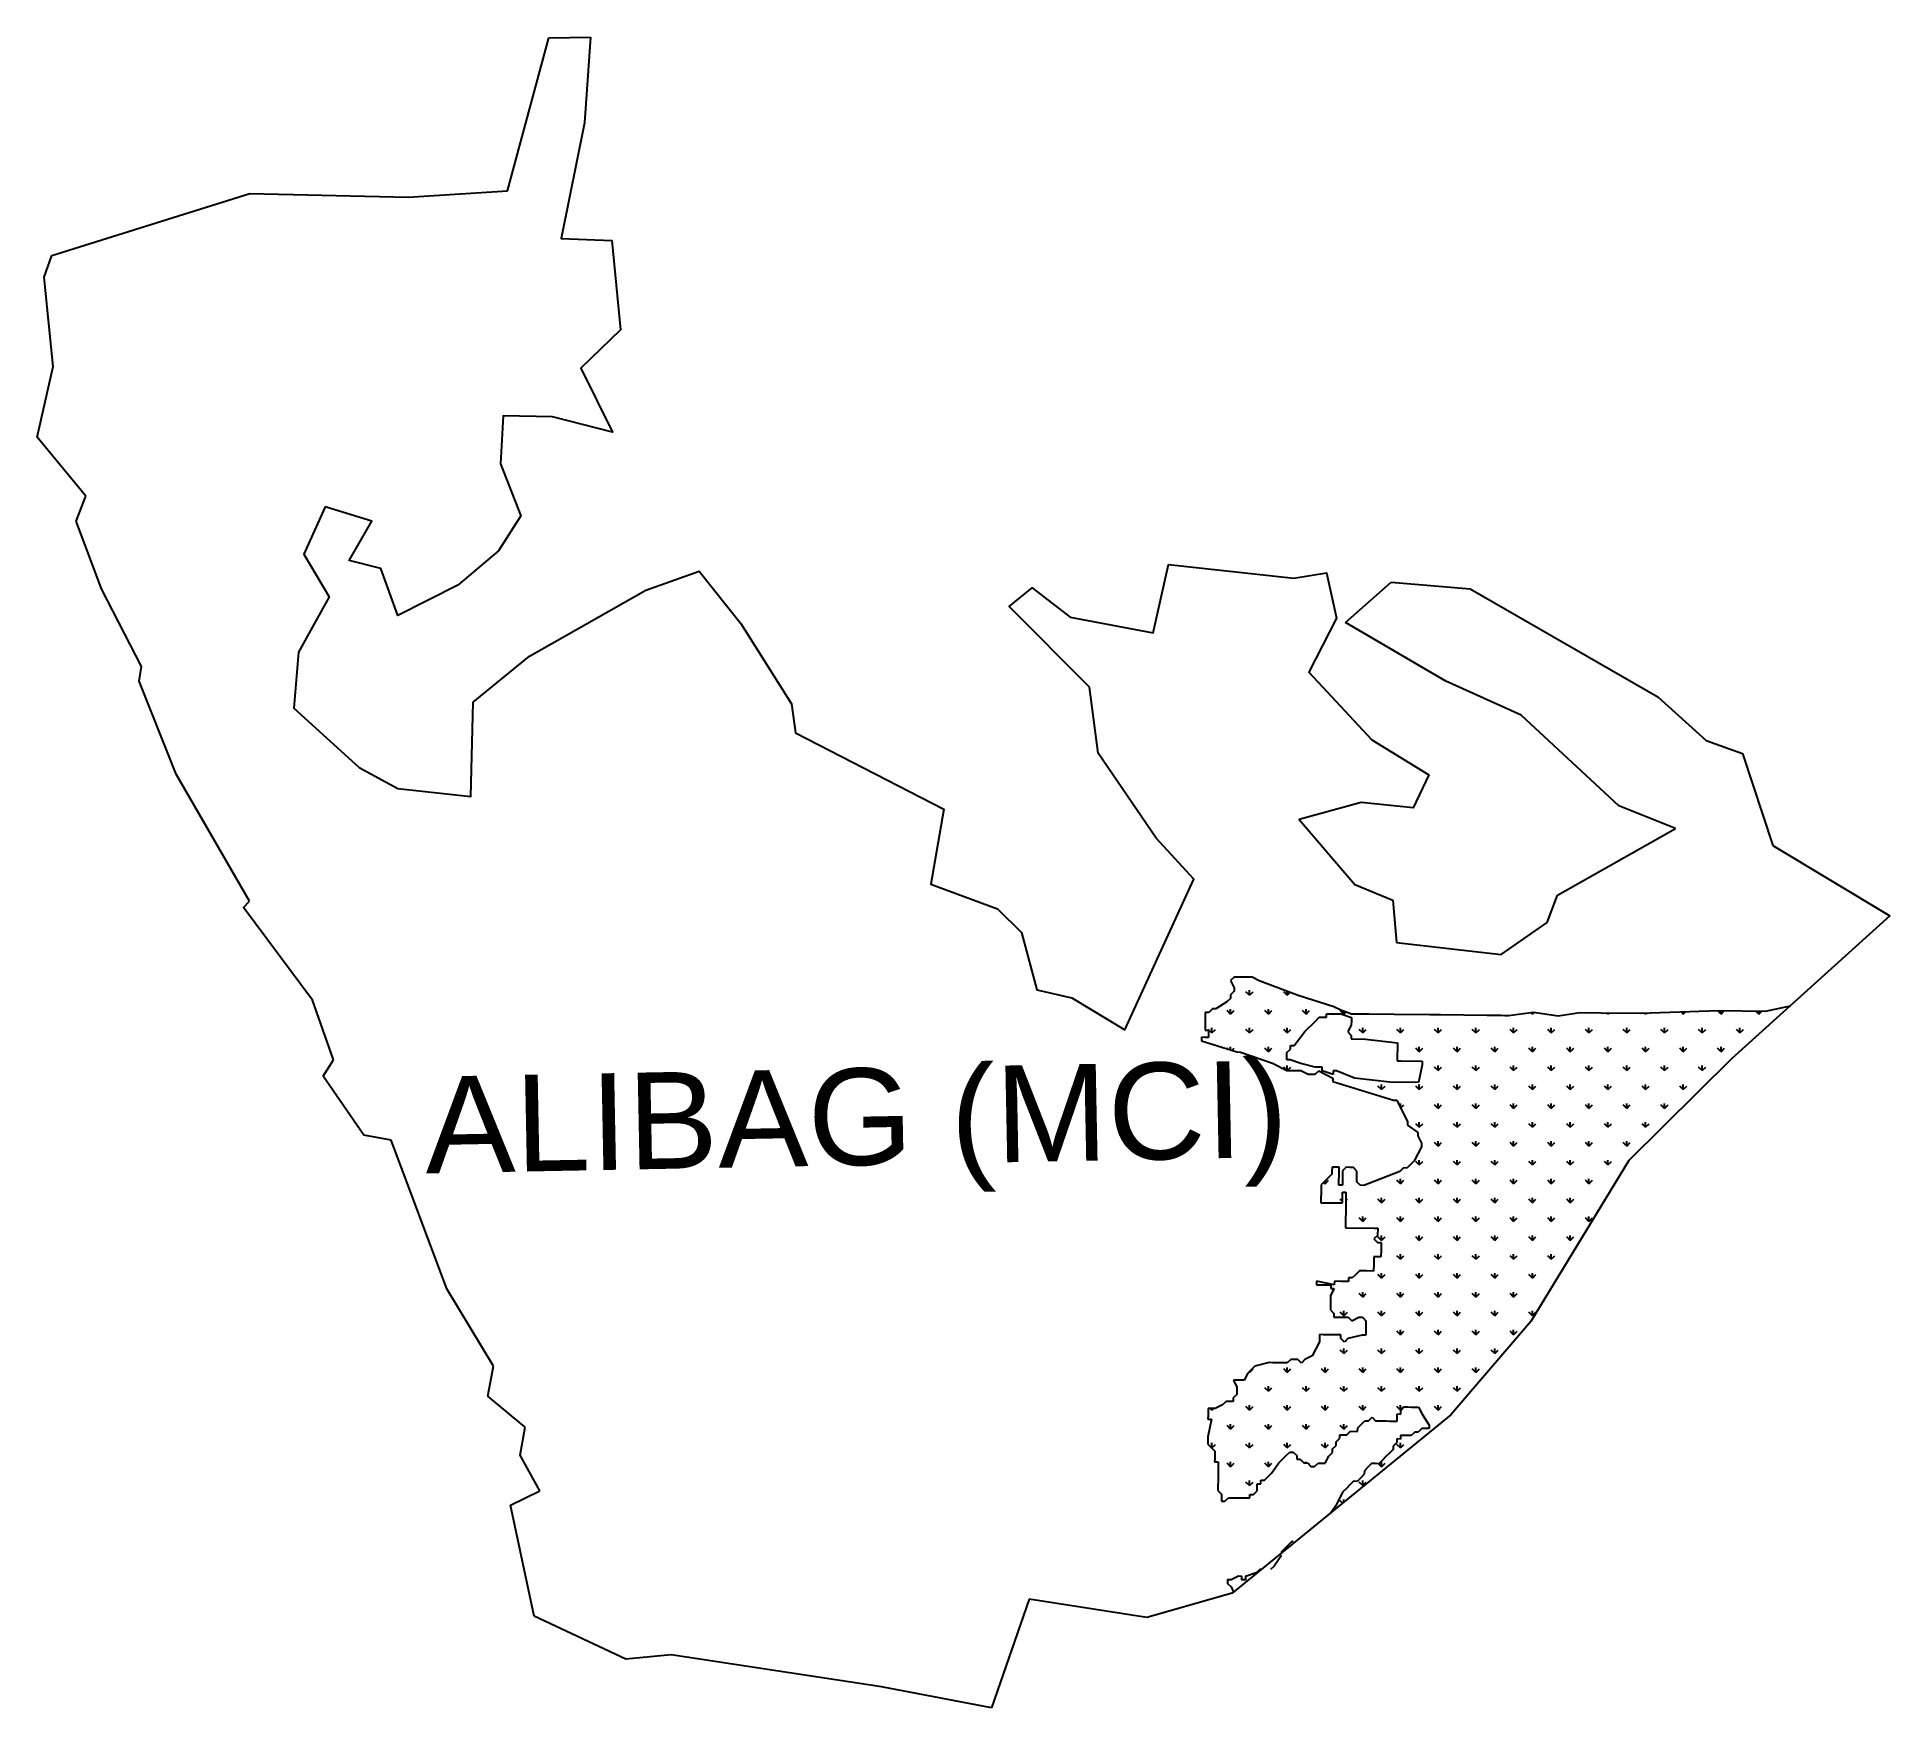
# Model space of a CAD drawing. Header units: metres. Extents: x 274832 to 276916, y 2062182 to 2064062.
import ezdxf

# ---------------------------------------------------------------- set-up
doc = ezdxf.new("R2010")
doc.units = ezdxf.units.M
doc.header["$MEASUREMENT"] = 0
for name, color, linetype in [('MANGROOVES', 112, 'Continuous'), ('village', 3, 'Continuous'), ('VILLAGE NAME', 250, 'Continuous')]:
    doc.layers.add(name, color=color, linetype=linetype)
doc.styles.get("Standard").update_dxf_attribs({"font": 'simplex.shx'})

msp = doc.modelspace()

# ---------------------------------------------------------------- linework, layer by layer
at = {"color": 3, "flags": 128}
msp.add_lwpolyline([(275407.7, 2064060.9), (275454.9, 2064061.6)], dxfattribs=at)
at = {"layer": 'MANGROOVES'}
for p, q in [((276178.7, 2063004.5), (276174.6, 2063000.5)), ((276174.6, 2063000.5), (276178.5, 2062992.4)), ((276182.7, 2063004.4), (276178.7, 2063004.5)), ((276186.7, 2063004.4), (276182.7, 2063004.4)), ((276190.7, 2063004.3), (276186.7, 2063004.4)), ((276194.7, 2063004.3), (276190.7, 2063004.3)), ((276198.7, 2063004.2), (276194.7, 2063004.3)), ((276206.7, 2063000.1), (276198.7, 2063004.2)), ((276250.6, 2062983.6), (276206.7, 2063000.1)), ((276170.3, 2062976.5), (276158.2, 2062968.6)), ((276174.4, 2062980.4), (276170.3, 2062976.5)), ((276178.5, 2062988.4), (276174.4, 2062984.4)), ((276174.4, 2062984.4), (276174.4, 2062980.4)), ((276178.5, 2062992.4), (276178.5, 2062988.4)), ((276290.6, 2062971.1), (276250.6, 2062983.6)), ((276146, 2062952.7), (276145.9, 2062944.6)), ((276146.1, 2062956.7), (276146, 2062952.7)), ((276146.2, 2062964.7), (276146.1, 2062960.7)), ((276146.1, 2062960.7), (276146.1, 2062956.7)), ((276150.2, 2062964.6), (276146.2, 2062964.7)), ((276154.2, 2062968.6), (276150.2, 2062964.6)), ((276158.2, 2062968.6), (276154.2, 2062968.6)), ((276258.2, 2062943.4), (276270.4, 2062955.3)), ((276270.4, 2062955.3), (276274.4, 2062959.3)), ((276274.4, 2062959.3), (276282.5, 2062959.2)), ((276282.5, 2062959.2), (276282.5, 2062963.2)), ((276282.5, 2062963.2), (276290.5, 2062963.1)), ((276290.5, 2062963.1), (276294.5, 2062963.1)), ((276298.6, 2062967.1), (276290.6, 2062971.1)), ((276294.5, 2062963.1), (276298.5, 2062963)), ((276298.5, 2062963), (276310.5, 2062958.9)), ((276310.6, 2062962.9), (276298.6, 2062967.1)), ((276310.5, 2062954.9), (276310.4, 2062950.9)), ((276310.5, 2062958.9), (276310.5, 2062954.9)), ((276330.6, 2062962.7), (276310.6, 2062962.9)), ((276358.7, 2062962.4), (276330.6, 2062962.7)), ((276398.8, 2062962), (276358.7, 2062962.4)), ((276410.8, 2062961.8), (276398.8, 2062962)), ((276463, 2062961.3), (276410.8, 2062961.8)), ((276475, 2062961.1), (276463, 2062961.3)), ((276479, 2062961.1), (276475, 2062961.1)), ((276483, 2062961), (276479, 2062961.1)), ((276487, 2062961), (276483, 2062961)), ((276515.2, 2062964.7), (276487, 2062961)), ((276543.2, 2062960.4), (276515.2, 2062964.7)), ((276567.3, 2062964.1), (276543.2, 2062960.4)), ((276591.3, 2062963.9), (276567.3, 2062964.1)), ((276635.5, 2062963.4), (276591.3, 2062963.9)), ((276723.7, 2062966.5), (276635.5, 2062963.4)), ((276775.9, 2062965.9), (276723.7, 2062966.5)), ((276803.8, 2062971.8), (276775.9, 2062965.9)), ((276145.8, 2062936.6), (276141.8, 2062936.7)), ((276141.8, 2062936.7), (276141.8, 2062932.6)), ((276141.8, 2062932.6), (276181.8, 2062920.2)), ((276149.9, 2062936.6), (276145.8, 2062936.6)), ((276145.9, 2062944.6), (276149.9, 2062944.6)), ((276149.9, 2062944.6), (276149.9, 2062940.6)), ((276149.9, 2062940.6), (276149.9, 2062936.6)), ((276246, 2062927.5), (276258.2, 2062943.4)), ((276310.4, 2062950.9), (276306.4, 2062942.9)), ((276306.4, 2062942.9), (276310.3, 2062938.8)), ((276310.3, 2062938.8), (276310.3, 2062934.8)), ((276310.3, 2062934.8), (276326.3, 2062934.7)), ((276326.3, 2062934.7), (276362.4, 2062930.3)), ((276181.8, 2062920.2), (276185.8, 2062920.1)), ((276185.8, 2062920.1), (276197.8, 2062916)), ((276197.8, 2062916), (276221.7, 2062907.7)), ((276237.8, 2062911.5), (276237.9, 2062915.6)), ((276241.8, 2062911.5), (276237.8, 2062911.5)), ((276237.9, 2062919.6), (276242, 2062923.5)), ((276237.9, 2062915.6), (276237.9, 2062919.6)), ((276253.8, 2062907.4), (276241.8, 2062911.5)), ((276242, 2062923.5), (276242, 2062927.5)), ((276242, 2062927.5), (276246, 2062927.5)), ((276362.4, 2062930.3), (276362.1, 2062910.2)), ((276362.1, 2062910.2), (276366.2, 2062910.2)), ((276366.2, 2062910.2), (276390.2, 2062909.9)), ((276390.2, 2062909.9), (276390.2, 2062905.9)), ((276221.7, 2062907.7), (276237.7, 2062899.5)), ((276237.7, 2062899.5), (276245.7, 2062899.4)), ((276245.7, 2062899.4), (276253.7, 2062899.3)), ((276253.7, 2062899.3), (276261.7, 2062895.2)), ((276269.8, 2062903.2), (276253.8, 2062907.4)), ((276261.7, 2062895.2), (276269.7, 2062895.2)), ((276269.7, 2062895.2), (276273.8, 2062899.1)), ((276277.8, 2062903.1), (276269.8, 2062903.2)), ((276273.8, 2062899.1), (276289.7, 2062890.9)), ((276277.8, 2062899.1), (276277.8, 2062903.1)), ((276289.8, 2062894.9), (276277.8, 2062899.1)), ((276289.7, 2062890.9), (276289.7, 2062886.9)), ((276293.8, 2062898.9), (276289.8, 2062899)), ((276289.8, 2062899), (276289.8, 2062894.9)), ((276313.8, 2062890.7), (276293.8, 2062898.9)), ((276353.9, 2062886.2), (276313.8, 2062890.7)), ((276390.2, 2062905.9), (276386, 2062885.9)), ((276289.7, 2062886.9), (276357.7, 2062866.1)), ((276386, 2062885.9), (276353.9, 2062886.2)), ((276386, 2062885.9), (276386, 2062885.9)), ((276357.7, 2062866.1), (276361.7, 2062866.1)), ((276361.7, 2062866.1), (276369.5, 2062849.9)), ((276369.5, 2062849.9), (276373.4, 2062841.9)), ((276373.4, 2062841.9), (276373.4, 2062837.9)), ((276373.4, 2062837.9), (276385.3, 2062829.7)), ((276385.3, 2062829.7), (276385.3, 2062825.7)), ((276385.1, 2062805.7), (276381, 2062797.7)), ((276389.2, 2062813.6), (276385.1, 2062805.7)), ((276385.3, 2062825.7), (276389.2, 2062817.6)), ((276389.2, 2062817.6), (276389.2, 2062813.6)), ((276288.7, 2062790.7), (276288.6, 2062786.6)), ((276288.6, 2062786.6), (276288.6, 2062782.6)), ((276292.7, 2062790.6), (276288.7, 2062790.7)), ((276296.7, 2062790.6), (276292.7, 2062790.6)), ((276296.5, 2062770.5), (276296.6, 2062786.6)), ((276296.6, 2062786.6), (276296.7, 2062790.6)), ((276300.6, 2062786.5), (276300.5, 2062770.5)), ((276304.7, 2062790.5), (276300.6, 2062786.5)), ((276308.7, 2062790.4), (276304.7, 2062790.5)), ((276312.7, 2062790.4), (276308.7, 2062790.4)), ((276316.7, 2062786.3), (276312.7, 2062790.4)), ((276316.6, 2062774.3), (276316.7, 2062786.3)), ((276364.8, 2062785.8), (276324.5, 2062770.2)), ((276368.9, 2062789.8), (276364.8, 2062785.8)), ((276372.9, 2062789.7), (276368.9, 2062789.8)), ((276381, 2062797.7), (276372.9, 2062789.7)), ((276276.4, 2062766.7), (276276.2, 2062750.7)), ((276284.5, 2062778.7), (276276.4, 2062770.7)), ((276276.4, 2062770.7), (276276.4, 2062766.7)), ((276288.6, 2062782.6), (276284.5, 2062778.7)), ((276300.5, 2062770.5), (276296.5, 2062770.5)), ((276320.5, 2062770.3), (276316.6, 2062774.3)), ((276324.5, 2062770.2), (276320.5, 2062770.3)), ((276276.2, 2062750.7), (276300.3, 2062750.4)), ((276300.3, 2062750.4), (276300.4, 2062762.4)), ((276300.4, 2062762.4), (276304.4, 2062762.4)), ((276304.2, 2062746.4), (276304, 2062726.3)), ((276304.4, 2062762.4), (276304.2, 2062746.4)), ((276304, 2062726.3), (276304, 2062722.3)), ((276304, 2062722.3), (276336, 2062721.9)), ((276340, 2062713.9), (276335.9, 2062709.9)), ((276335.9, 2062709.9), (276339.9, 2062705.9)), ((276336, 2062721.9), (276340.1, 2062721.9)), ((276339.9, 2062705.9), (276343.9, 2062705.8)), ((276340.1, 2062721.9), (276340, 2062713.9)), ((276343.9, 2062705.8), (276343.8, 2062697.8)), ((276335.6, 2062681.8), (276335.5, 2062673.8)), ((276335.7, 2062689.9), (276335.6, 2062681.8)), ((276339.7, 2062689.8), (276335.7, 2062689.9)), ((276343.7, 2062689.8), (276339.7, 2062689.8)), ((276343.8, 2062697.8), (276343.7, 2062689.8)), ((276291.2, 2062658.2), (276271.2, 2062662.5)), ((276271.2, 2062662.5), (276271.2, 2062658.5)), ((276291.3, 2062662.3), (276291.2, 2062658.2)), ((276299.3, 2062662.2), (276291.3, 2062662.3)), ((276303.3, 2062662.1), (276299.3, 2062662.2)), ((276307.3, 2062662.1), (276303.3, 2062662.1)), ((276307.4, 2062666.1), (276307.3, 2062662.1)), ((276311.4, 2062666.1), (276307.4, 2062666.1)), ((276315.4, 2062670), (276311.4, 2062666.1)), ((276319.5, 2062674), (276315.4, 2062670)), ((276323.5, 2062673.9), (276319.5, 2062674)), ((276327.5, 2062673.9), (276323.5, 2062673.9)), ((276335.5, 2062673.8), (276327.5, 2062673.9)), ((276271.2, 2062658.5), (276287.2, 2062658.3)), ((276287.1, 2062646.3), (276286.9, 2062630.2)), ((276291.2, 2062654.2), (276287.1, 2062646.3)), ((276287.2, 2062658.3), (276287.2, 2062654.3)), ((276287.2, 2062654.3), (276291.2, 2062654.2)), ((276286.9, 2062630.2), (276290.9, 2062626.2)), ((276290.9, 2062626.2), (276290.8, 2062622.1)), ((276290.8, 2062622.1), (276298.9, 2062622.1)), ((276298.9, 2062622.1), (276302.9, 2062622)), ((276302.9, 2062622), (276306.9, 2062622)), ((276306.9, 2062622), (276310.9, 2062617.9)), ((276310.9, 2062617.9), (276318.9, 2062621.8)), ((276318.9, 2062621.8), (276322.9, 2062621.8)), ((276322.9, 2062621.8), (276326.9, 2062617.7)), ((276274.6, 2062602.3), (276274.5, 2062598.3)), ((276274.5, 2062598.3), (276274.5, 2062594.2)), ((276278.6, 2062602.2), (276274.6, 2062602.3)), ((276282.6, 2062602.2), (276278.6, 2062602.2)), ((276286.6, 2062602.1), (276282.6, 2062602.2)), ((276290.6, 2062602.1), (276286.6, 2062602.1)), ((276294.6, 2062602), (276290.6, 2062602.1)), ((276298.6, 2062602), (276294.6, 2062602)), ((276298.6, 2062598), (276298.6, 2062602)), ((276302.6, 2062593.9), (276298.6, 2062598)), ((276306.6, 2062597.9), (276302.6, 2062593.9)), ((276322.7, 2062601.7), (276306.6, 2062597.9)), ((276326.7, 2062601.7), (276322.7, 2062601.7)), ((276326.8, 2062605.7), (276326.7, 2062601.7)), ((276326.9, 2062613.7), (276326.8, 2062605.7)), ((276326.9, 2062617.7), (276326.9, 2062613.7)), ((276266.3, 2062578.3), (276258.2, 2062574.4)), ((276270.4, 2062586.3), (276266.3, 2062578.3)), ((276274.5, 2062594.2), (276270.4, 2062586.3)), ((276193.9, 2062559), (276189.8, 2062551)), ((276198, 2062563), (276193.9, 2062559)), ((276202, 2062566.9), (276198, 2062563)), ((276218.1, 2062570.8), (276202, 2062566.9)), ((276222.1, 2062570.7), (276218.1, 2062570.8)), ((276226.1, 2062570.7), (276222.1, 2062570.7)), ((276230.1, 2062570.7), (276226.1, 2062570.7)), ((276234.1, 2062570.6), (276230.1, 2062570.7)), ((276238.1, 2062570.6), (276234.1, 2062570.6)), ((276242.2, 2062574.5), (276238.1, 2062570.6)), ((276246.2, 2062574.5), (276242.2, 2062574.5)), ((276250.2, 2062574.4), (276246.2, 2062574.5)), ((276254.2, 2062570.4), (276250.2, 2062574.4)), ((276258.2, 2062574.4), (276254.2, 2062570.4)), ((276181.6, 2062535.1), (276177.6, 2062531.1)), ((276181.8, 2062551.1), (276177.8, 2062551.2)), ((276177.8, 2062551.2), (276181.7, 2062543.1)), ((276181.7, 2062539.1), (276181.6, 2062535.1)), ((276181.7, 2062543.1), (276181.7, 2062539.1)), ((276185.8, 2062551.1), (276181.8, 2062551.1)), ((276189.8, 2062551), (276185.8, 2062551.1)), ((276149.4, 2062519.4), (276149.3, 2062511.4)), ((276153.4, 2062519.3), (276149.4, 2062519.4)), ((276157.4, 2062519.3), (276153.4, 2062519.3)), ((276165.4, 2062523.2), (276157.4, 2062519.3)), ((276169.5, 2062527.2), (276165.4, 2062523.2)), ((276173.5, 2062527.1), (276169.5, 2062527.2)), ((276177.5, 2062527.1), (276173.5, 2062527.1)), ((276177.6, 2062531.1), (276177.5, 2062527.1)), ((276365.9, 2062517), (276370, 2062521)), ((276365.9, 2062513), (276365.9, 2062517)), ((276370, 2062521), (276374, 2062521)), ((276374, 2062521), (276378, 2062520.9)), ((276378, 2062520.9), (276382, 2062520.9)), ((276382, 2062520.9), (276386, 2062520.8)), ((276386, 2062520.8), (276389.9, 2062512.8)), ((276153.2, 2062507.3), (276149, 2062487.3)), ((276149.3, 2062511.4), (276149.2, 2062507.3)), ((276149.2, 2062507.3), (276153.2, 2062507.3)), ((276305.5, 2062489.6), (276309.5, 2062493.6)), ((276309.5, 2062493.6), (276317.5, 2062493.5)), ((276317.5, 2062493.5), (276317.6, 2062497.5)), ((276317.6, 2062497.5), (276325.7, 2062505.4)), ((276325.7, 2062505.4), (276329.7, 2062505.4)), ((276329.7, 2062505.4), (276333.7, 2062509.4)), ((276333.7, 2062509.4), (276337.7, 2062505.3)), ((276337.7, 2062505.3), (276341.7, 2062505.3)), ((276341.7, 2062505.3), (276349.7, 2062505.2)), ((276349.7, 2062505.2), (276353.8, 2062505.1)), ((276353.8, 2062505.1), (276361.8, 2062505)), ((276361.8, 2062509.1), (276361.9, 2062513.1)), ((276361.8, 2062505), (276361.8, 2062509.1)), ((276361.9, 2062513.1), (276365.9, 2062513)), ((276389.8, 2062496.7), (276385.7, 2062492.8)), ((276393.8, 2062496.7), (276389.8, 2062496.7)), ((276389.9, 2062512.8), (276397.8, 2062500.6)), ((276397.8, 2062496.6), (276393.8, 2062496.7)), ((276397.8, 2062500.6), (276397.8, 2062496.6)), ((276149, 2062483.3), (276148.9, 2062479.3)), ((276148.9, 2062479.3), (276152.9, 2062475.2)), ((276149, 2062487.3), (276149, 2062483.3)), ((276152.9, 2062475.2), (276156.9, 2062471.2)), ((276289.2, 2062473.7), (276293.3, 2062477.7)), ((276289.2, 2062469.7), (276289.2, 2062473.7)), ((276293.3, 2062481.7), (276297.4, 2062485.7)), ((276293.3, 2062477.7), (276293.3, 2062481.7)), ((276297.4, 2062485.7), (276297.4, 2062489.7)), ((276297.4, 2062489.7), (276301.4, 2062489.7)), ((276301.4, 2062489.7), (276305.5, 2062489.6)), ((276357.4, 2062473), (276353.4, 2062469)), ((276357.5, 2062477), (276357.4, 2062473)), ((276361.5, 2062481), (276357.5, 2062477)), ((276361.6, 2062485), (276361.5, 2062481)), ((276365.6, 2062484.9), (276361.6, 2062485)), ((276373.6, 2062488.9), (276365.6, 2062489)), ((276365.6, 2062489), (276365.6, 2062484.9)), ((276377.6, 2062488.8), (276373.6, 2062488.9)), ((276381.7, 2062492.8), (276377.6, 2062488.8)), ((276385.7, 2062492.8), (276381.7, 2062492.8)), ((276156.8, 2062463.1), (276156.7, 2062459.1)), ((276156.7, 2062459.1), (276160.7, 2062459.1)), ((276156.9, 2062471.2), (276156.8, 2062463.1)), ((276160.7, 2062459.1), (276160.6, 2062451.1)), ((276220.8, 2062446.4), (276228.9, 2062458.3)), ((276228.9, 2062458.3), (276237, 2062466.3)), ((276237, 2062466.3), (276241.1, 2062470.2)), ((276241.1, 2062470.2), (276245.1, 2062470.2)), ((276245.1, 2062470.2), (276249, 2062466.2)), ((276249, 2062466.2), (276249, 2062462.1)), ((276249, 2062462.1), (276253, 2062462.1)), ((276253, 2062462.1), (276257, 2062458)), ((276257, 2062458), (276261, 2062458)), ((276261, 2062458), (276265, 2062453.9)), ((276265, 2062453.9), (276269, 2062453.9)), ((276269, 2062453.9), (276273, 2062457.9)), ((276273, 2062457.9), (276281, 2062457.8)), ((276281, 2062457.8), (276285.1, 2062465.8)), ((276285.1, 2062465.8), (276289.2, 2062469.7)), ((276329.1, 2062453.3), (276325.1, 2062449.3)), ((276333.2, 2062457.2), (276329.1, 2062453.3)), ((276337.2, 2062457.2), (276333.2, 2062457.2)), ((276341.2, 2062457.1), (276337.2, 2062457.2)), ((276345.3, 2062461.1), (276341.2, 2062457.1)), ((276349.3, 2062465.1), (276345.3, 2062461.1)), ((276353.4, 2062469), (276349.3, 2062465.1)), ((276160.6, 2062443), (276160.4, 2062427)), ((276160.6, 2062451.1), (276160.6, 2062443)), ((276204.5, 2062426.5), (276204.6, 2062434.5)), ((276204.6, 2062434.5), (276208.6, 2062434.5)), ((276208.6, 2062434.5), (276208.6, 2062438.5)), ((276208.6, 2062438.5), (276212.7, 2062438.5)), ((276212.7, 2062438.5), (276220.8, 2062446.4)), ((276308.9, 2062433.4), (276304.8, 2062429.4)), ((276312.9, 2062437.4), (276308.9, 2062433.4)), ((276316.9, 2062437.3), (276312.9, 2062437.4)), ((276321, 2062441.3), (276316.9, 2062437.3)), ((276325, 2062445.3), (276321, 2062441.3)), ((276325.1, 2062449.3), (276325, 2062445.3)), ((276160.4, 2062427), (276164.4, 2062422.9)), ((276164.4, 2062422.9), (276164.3, 2062418.9)), ((276164.3, 2062418.9), (276164.3, 2062414.9)), ((276164.3, 2062414.9), (276168.3, 2062414.9)), ((276168.3, 2062414.9), (276172.3, 2062418.8)), ((276172.3, 2062418.8), (276176.3, 2062418.8)), ((276176.3, 2062418.8), (276184.4, 2062418.7)), ((276184.4, 2062418.7), (276188.4, 2062418.7)), ((276188.4, 2062418.7), (276192.4, 2062418.6)), ((276192.4, 2062418.6), (276196.4, 2062418.6)), ((276196.4, 2062418.6), (276196.4, 2062422.6)), ((276196.4, 2062422.6), (276200.4, 2062422.6)), ((276200.4, 2062422.6), (276204.5, 2062426.5)), ((276300.7, 2062425.5), (276292.6, 2062409.5)), ((276304.8, 2062429.4), (276300.7, 2062425.5)), ((276292.6, 2062409.5), (276287.4, 2062402))]:
    msp.add_line(p, q, dxfattribs=at)
at = {"layer": 'MANGROOVES', "linetype": 'Continuous'}
for p, q in [((276195.9, 2062984), (276191.9, 2062988)), ((276195.9, 2062984), (276195.9, 2062989.7)), ((276195.9, 2062984), (276199.9, 2062988)), ((276238.3, 2062984), (276234.4, 2062988)), ((276238.3, 2062984), (276238.3, 2062988.2)), ((276238.3, 2062984), (276241.4, 2062987.1)), ((276174.7, 2062962.8), (276170.7, 2062966.8)), ((276174.7, 2062962.8), (276174.7, 2062968.4)), ((276174.7, 2062962.8), (276178.7, 2062966.8)), ((276217.1, 2062962.8), (276213.1, 2062966.8)), ((276217.1, 2062962.8), (276217.1, 2062968.4)), ((276217.1, 2062962.8), (276221.1, 2062966.8)), ((276259.5, 2062962.8), (276255.6, 2062966.8)), ((276259.5, 2062962.8), (276259.5, 2062968.4)), ((276259.5, 2062962.8), (276263.5, 2062966.8)), ((276302, 2062962.8), (276298, 2062966.8)), ((276302, 2062962.8), (276302, 2062965.9)), ((276302, 2062962.8), (276304.2, 2062965.1)), ((276514.1, 2062962.8), (276512.6, 2062964.4)), ((276514.1, 2062962.8), (276514.1, 2062964.6)), ((276514.1, 2062962.8), (276515.9, 2062964.6)), ((276599, 2062962.8), (276598, 2062963.8)), ((276599, 2062962.8), (276599, 2062963.8)), ((276599, 2062962.8), (276599.9, 2062963.8)), ((276641.4, 2062962.8), (276640.6, 2062963.6)), ((276641.4, 2062962.8), (276641.4, 2062963.6)), ((276641.4, 2062962.8), (276642.2, 2062963.6)), ((276683.8, 2062962.8), (276681.6, 2062965)), ((276683.8, 2062962.8), (276686.1, 2062965.2)), ((276683.8, 2062962.8), (276683.8, 2062965.1)), ((276726.2, 2062962.8), (276722.6, 2062966.4)), ((276726.2, 2062962.8), (276726.2, 2062966.4)), ((276726.2, 2062962.8), (276729.8, 2062966.4)), ((276768.7, 2062962.8), (276765.5, 2062966)), ((276768.7, 2062962.8), (276768.7, 2062966)), ((276768.7, 2062962.8), (276771.8, 2062965.9)), ((276153.5, 2062941.6), (276149.5, 2062945.6)), ((276153.5, 2062941.6), (276153.5, 2062947.2)), ((276153.5, 2062941.6), (276157.5, 2062945.6)), ((276195.9, 2062941.6), (276191.9, 2062945.6)), ((276195.9, 2062941.6), (276195.9, 2062947.2)), ((276195.9, 2062941.6), (276199.9, 2062945.6)), ((276238.3, 2062941.6), (276234.4, 2062945.6)), ((276238.3, 2062941.6), (276238.3, 2062947.2)), ((276238.3, 2062941.6), (276242.3, 2062945.6)), ((276323.2, 2062941.6), (276319.2, 2062945.6)), ((276323.2, 2062941.6), (276323.2, 2062947.2)), ((276323.2, 2062941.6), (276327.2, 2062945.6)), ((276365.6, 2062941.6), (276361.6, 2062945.6)), ((276365.6, 2062941.6), (276365.6, 2062947.2)), ((276365.6, 2062941.6), (276369.6, 2062945.6)), ((276408, 2062941.6), (276404.1, 2062945.6)), ((276408, 2062941.6), (276408, 2062947.2)), ((276408, 2062941.6), (276412, 2062945.6)), ((276450.5, 2062941.6), (276446.5, 2062945.6)), ((276450.5, 2062941.6), (276450.5, 2062947.2)), ((276450.5, 2062941.6), (276454.4, 2062945.6)), ((276492.9, 2062941.6), (276488.9, 2062945.6)), ((276492.9, 2062941.6), (276492.9, 2062947.2)), ((276492.9, 2062941.6), (276496.9, 2062945.6)), ((276535.3, 2062941.6), (276531.3, 2062945.6)), ((276535.3, 2062941.6), (276535.3, 2062947.2)), ((276535.3, 2062941.6), (276539.3, 2062945.6)), ((276577.7, 2062941.6), (276573.8, 2062945.6)), ((276577.7, 2062941.6), (276577.7, 2062947.2)), ((276577.7, 2062941.6), (276581.7, 2062945.6)), ((276620.2, 2062941.6), (276616.2, 2062945.6)), ((276620.2, 2062941.6), (276620.2, 2062947.2)), ((276620.2, 2062941.6), (276624.2, 2062945.6)), ((276662.6, 2062941.6), (276658.6, 2062945.6)), ((276662.6, 2062941.6), (276662.6, 2062947.2)), ((276662.6, 2062941.6), (276666.6, 2062945.6)), ((276705, 2062941.6), (276701, 2062945.6)), ((276705, 2062941.6), (276705, 2062947.2)), ((276705, 2062941.6), (276709, 2062945.6)), ((276747.5, 2062941.6), (276743.5, 2062945.6)), ((276747.5, 2062941.6), (276747.5, 2062947.2)), ((276747.5, 2062941.6), (276751.4, 2062945.6)), ((276171.8, 2062923.3), (276170.7, 2062924.4)), ((276174.7, 2062922.4), (276174.7, 2062926)), ((276176.2, 2062921.9), (276178.7, 2062924.4)), ((276217.1, 2062920.4), (276213.1, 2062924.4)), ((276217.1, 2062920.4), (276217.1, 2062926)), ((276217.1, 2062920.4), (276221.1, 2062924.4)), ((276386.8, 2062920.4), (276382.9, 2062924.4)), ((276386.8, 2062920.4), (276386.8, 2062926)), ((276386.8, 2062920.4), (276390.8, 2062924.4)), ((276429.3, 2062920.4), (276425.3, 2062924.4)), ((276429.3, 2062920.4), (276429.3, 2062926)), ((276429.3, 2062920.4), (276433.2, 2062924.4)), ((276471.7, 2062920.4), (276467.7, 2062924.4)), ((276471.7, 2062920.4), (276471.7, 2062926)), ((276471.7, 2062920.4), (276475.7, 2062924.4)), ((276514.1, 2062920.4), (276510.1, 2062924.4)), ((276514.1, 2062920.4), (276514.1, 2062926)), ((276514.1, 2062920.4), (276518.1, 2062924.4)), ((276556.5, 2062920.4), (276552.6, 2062924.4)), ((276556.5, 2062920.4), (276556.5, 2062926)), ((276556.5, 2062920.4), (276560.5, 2062924.4)), ((276599, 2062920.4), (276595, 2062924.4)), ((276599, 2062920.4), (276599, 2062926)), ((276599, 2062920.4), (276602.9, 2062924.4)), ((276641.4, 2062920.4), (276637.4, 2062924.4)), ((276641.4, 2062920.4), (276641.4, 2062926)), ((276641.4, 2062920.4), (276645.4, 2062924.4)), ((276683.8, 2062920.4), (276679.8, 2062924.4)), ((276683.8, 2062920.4), (276683.8, 2062926)), ((276683.8, 2062920.4), (276687.8, 2062924.4)), ((276726.2, 2062920.4), (276722.3, 2062924.4)), ((276726.2, 2062920.4), (276726.2, 2062926)), ((276726.2, 2062920.4), (276730.2, 2062924.4)), ((276238, 2062899.5), (276234.4, 2062903.2)), ((276238.3, 2062899.5), (276238.3, 2062904.8)), ((276238.7, 2062899.5), (276242.3, 2062903.2)), ((276277.8, 2062902.1), (276276.8, 2062903.1)), ((276408, 2062899.2), (276404.1, 2062903.2)), ((276408, 2062899.2), (276408, 2062904.8)), ((276408, 2062899.2), (276412, 2062903.2)), ((276450.5, 2062899.2), (276446.5, 2062903.2)), ((276450.5, 2062899.2), (276450.5, 2062904.8)), ((276450.5, 2062899.2), (276454.4, 2062903.2)), ((276492.9, 2062899.2), (276488.9, 2062903.2)), ((276492.9, 2062899.2), (276492.9, 2062904.8)), ((276492.9, 2062899.2), (276496.9, 2062903.2)), ((276535.3, 2062899.2), (276531.3, 2062903.2)), ((276535.3, 2062899.2), (276535.3, 2062904.8)), ((276535.3, 2062899.2), (276539.3, 2062903.2)), ((276577.7, 2062899.2), (276573.8, 2062903.2)), ((276577.7, 2062899.2), (276577.7, 2062904.8)), ((276577.7, 2062899.2), (276581.7, 2062903.2)), ((276620.2, 2062899.2), (276616.2, 2062903.2)), ((276620.2, 2062899.2), (276620.2, 2062904.8)), ((276620.2, 2062899.2), (276624.2, 2062903.2)), ((276662.6, 2062899.2), (276658.6, 2062903.2)), ((276662.6, 2062899.2), (276662.6, 2062904.8)), ((276662.6, 2062899.2), (276666.6, 2062903.2)), ((276705, 2062899.2), (276701, 2062903.2)), ((276705, 2062899.2), (276705, 2062904.8)), ((276705, 2062899.2), (276709, 2062903.2)), ((276302, 2062883.2), (276302, 2062883.6)), ((276306, 2062881.9), (276306, 2062881.9)), ((276344.4, 2062878), (276340.4, 2062881.9)), ((276344.4, 2062878), (276344.4, 2062883.6)), ((276344.4, 2062878), (276348.4, 2062881.9)), ((276386.8, 2062878), (276382.9, 2062881.9)), ((276386.8, 2062878), (276386.8, 2062883.6)), ((276386.8, 2062878), (276390.8, 2062881.9)), ((276429.3, 2062878), (276425.3, 2062881.9)), ((276429.3, 2062878), (276429.3, 2062883.6)), ((276429.3, 2062878), (276433.2, 2062881.9)), ((276471.7, 2062878), (276467.7, 2062881.9)), ((276471.7, 2062878), (276471.7, 2062883.6)), ((276471.7, 2062878), (276475.7, 2062881.9)), ((276514.1, 2062878), (276510.1, 2062881.9)), ((276514.1, 2062878), (276514.1, 2062883.6)), ((276514.1, 2062878), (276518.1, 2062881.9)), ((276556.5, 2062878), (276552.6, 2062881.9)), ((276556.5, 2062878), (276556.5, 2062883.6)), ((276556.5, 2062878), (276560.5, 2062881.9)), ((276599, 2062878), (276595, 2062881.9)), ((276599, 2062878), (276599, 2062883.6)), ((276599, 2062878), (276602.9, 2062881.9)), ((276641.4, 2062878), (276637.4, 2062881.9)), ((276641.4, 2062878), (276641.4, 2062883.6)), ((276641.4, 2062878), (276645.4, 2062881.9)), ((276683.8, 2062878), (276679.8, 2062881.9)), ((276683.8, 2062878), (276683.8, 2062883.6)), ((276683.8, 2062878), (276687.8, 2062881.9)), ((276365.6, 2062858), (276365.6, 2062862.4)), ((276366, 2062857.2), (276369.6, 2062860.7)), ((276408, 2062856.8), (276404.1, 2062860.7)), ((276408, 2062856.8), (276408, 2062862.4)), ((276408, 2062856.8), (276412, 2062860.7)), ((276450.5, 2062856.8), (276446.5, 2062860.7)), ((276450.5, 2062856.8), (276450.5, 2062862.4)), ((276450.5, 2062856.8), (276454.4, 2062860.7)), ((276492.9, 2062856.8), (276488.9, 2062860.7)), ((276492.9, 2062856.8), (276492.9, 2062862.4)), ((276492.9, 2062856.8), (276496.9, 2062860.7)), ((276535.3, 2062856.8), (276531.3, 2062860.7)), ((276535.3, 2062856.8), (276535.3, 2062862.4)), ((276535.3, 2062856.8), (276539.3, 2062860.7)), ((276577.7, 2062856.8), (276573.8, 2062860.7)), ((276577.7, 2062856.8), (276577.7, 2062862.4)), ((276577.7, 2062856.8), (276581.7, 2062860.7)), ((276620.2, 2062856.8), (276616.2, 2062860.7)), ((276620.2, 2062856.8), (276620.2, 2062862.4)), ((276620.2, 2062856.8), (276624.2, 2062860.7)), ((276662.6, 2062856.8), (276658.6, 2062860.7)), ((276662.6, 2062856.8), (276662.6, 2062862.4)), ((276662.6, 2062856.8), (276666.6, 2062860.7)), ((276386.8, 2062835.5), (276382.9, 2062839.5)), ((276386.8, 2062835.5), (276386.8, 2062841.2)), ((276386.8, 2062835.5), (276390.8, 2062839.5)), ((276429.3, 2062835.5), (276425.3, 2062839.5)), ((276429.3, 2062835.5), (276429.3, 2062841.2)), ((276429.3, 2062835.5), (276433.2, 2062839.5)), ((276471.7, 2062835.5), (276467.7, 2062839.5)), ((276471.7, 2062835.5), (276471.7, 2062841.2)), ((276471.7, 2062835.5), (276475.7, 2062839.5)), ((276514.1, 2062835.5), (276510.1, 2062839.5)), ((276514.1, 2062835.5), (276514.1, 2062841.2)), ((276514.1, 2062835.5), (276518.1, 2062839.5)), ((276556.5, 2062835.5), (276552.6, 2062839.5)), ((276556.5, 2062835.5), (276556.5, 2062841.2)), ((276556.5, 2062835.5), (276560.5, 2062839.5)), ((276599, 2062835.5), (276595, 2062839.5)), ((276599, 2062835.5), (276599, 2062841.2)), ((276599, 2062835.5), (276602.9, 2062839.5)), ((276641.4, 2062835.5), (276637.4, 2062839.5)), ((276641.4, 2062835.5), (276641.4, 2062841.2)), ((276641.4, 2062835.5), (276645.4, 2062839.5)), ((276408, 2062814.3), (276404.1, 2062818.3)), ((276408, 2062814.3), (276408, 2062820)), ((276408, 2062814.3), (276412, 2062818.3)), ((276450.5, 2062814.3), (276446.5, 2062818.3)), ((276450.5, 2062814.3), (276450.5, 2062820)), ((276450.5, 2062814.3), (276454.4, 2062818.3)), ((276492.9, 2062814.3), (276488.9, 2062818.3)), ((276492.9, 2062814.3), (276492.9, 2062820)), ((276492.9, 2062814.3), (276496.9, 2062818.3)), ((276535.3, 2062814.3), (276531.3, 2062818.3)), ((276535.3, 2062814.3), (276535.3, 2062820)), ((276535.3, 2062814.3), (276539.3, 2062818.3)), ((276577.7, 2062814.3), (276573.8, 2062818.3)), ((276577.7, 2062814.3), (276577.7, 2062820)), ((276577.7, 2062814.3), (276581.7, 2062818.3)), ((276620.2, 2062814.3), (276616.2, 2062818.3)), ((276620.2, 2062814.3), (276620.2, 2062820)), ((276620.2, 2062814.3), (276624.2, 2062818.3)), ((276386.8, 2062793.1), (276382.9, 2062797.1)), ((276386.8, 2062793.1), (276386.8, 2062798.7)), ((276386.8, 2062793.1), (276390.8, 2062797.1)), ((276429.3, 2062793.1), (276425.3, 2062797.1)), ((276429.3, 2062793.1), (276429.3, 2062798.7)), ((276429.3, 2062793.1), (276433.2, 2062797.1)), ((276471.7, 2062793.1), (276467.7, 2062797.1)), ((276471.7, 2062793.1), (276471.7, 2062798.7)), ((276471.7, 2062793.1), (276475.7, 2062797.1)), ((276514.1, 2062793.1), (276510.1, 2062797.1)), ((276514.1, 2062793.1), (276514.1, 2062798.7)), ((276514.1, 2062793.1), (276518.1, 2062797.1)), ((276556.5, 2062793.1), (276552.6, 2062797.1)), ((276556.5, 2062793.1), (276556.5, 2062798.7)), ((276556.5, 2062793.1), (276560.5, 2062797.1)), ((276599, 2062793.1), (276595, 2062797.1)), ((276599, 2062793.1), (276599, 2062798.7)), ((276599, 2062793.1), (276602.9, 2062797.1)), ((276280.8, 2062771.9), (276279.2, 2062773.5)), ((276280.8, 2062771.9), (276284.7, 2062775.9)), ((276280.8, 2062771.9), (276280.8, 2062775)), ((276365.6, 2062771.9), (276361.6, 2062775.9)), ((276365.6, 2062771.9), (276365.6, 2062777.5)), ((276365.6, 2062771.9), (276369.6, 2062775.9)), ((276408, 2062771.9), (276404.1, 2062775.9)), ((276408, 2062771.9), (276408, 2062777.5)), ((276408, 2062771.9), (276412, 2062775.9)), ((276450.5, 2062771.9), (276446.5, 2062775.9)), ((276450.5, 2062771.9), (276450.5, 2062777.5)), ((276450.5, 2062771.9), (276454.4, 2062775.9)), ((276492.9, 2062771.9), (276488.9, 2062775.9)), ((276492.9, 2062771.9), (276492.9, 2062777.5)), ((276492.9, 2062771.9), (276496.9, 2062775.9)), ((276535.3, 2062771.9), (276531.3, 2062775.9)), ((276535.3, 2062771.9), (276535.3, 2062777.5)), ((276535.3, 2062771.9), (276539.3, 2062775.9)), ((276577.7, 2062771.9), (276573.8, 2062775.9)), ((276577.7, 2062771.9), (276577.7, 2062777.5)), ((276577.7, 2062771.9), (276581.7, 2062775.9)), ((276300.3, 2062752.4), (276298, 2062754.7)), ((276304.3, 2062753), (276306, 2062754.7)), ((276344.4, 2062750.7), (276340.4, 2062754.7)), ((276344.4, 2062750.7), (276344.4, 2062756.3)), ((276344.4, 2062750.7), (276348.4, 2062754.7)), ((276386.8, 2062750.7), (276382.9, 2062754.7)), ((276386.8, 2062750.7), (276386.8, 2062756.3)), ((276386.8, 2062750.7), (276390.8, 2062754.7)), ((276429.3, 2062750.7), (276425.3, 2062754.7)), ((276429.3, 2062750.7), (276429.3, 2062756.3)), ((276429.3, 2062750.7), (276433.2, 2062754.7)), ((276471.7, 2062750.7), (276467.7, 2062754.7)), ((276471.7, 2062750.7), (276471.7, 2062756.3)), ((276471.7, 2062750.7), (276475.7, 2062754.7)), ((276514.1, 2062750.7), (276510.1, 2062754.7)), ((276514.1, 2062750.7), (276514.1, 2062756.3)), ((276514.1, 2062750.7), (276518.1, 2062754.7)), ((276556.5, 2062750.7), (276552.6, 2062754.7)), ((276556.5, 2062750.7), (276556.5, 2062756.3)), ((276556.5, 2062750.7), (276560.5, 2062754.7)), ((276595.7, 2062753.9), (276595, 2062754.7)), ((276323.2, 2062729.5), (276319.2, 2062733.5)), ((276323.2, 2062729.5), (276323.2, 2062735.1)), ((276323.2, 2062729.5), (276327.2, 2062733.5)), ((276365.6, 2062729.5), (276361.6, 2062733.5)), ((276365.6, 2062729.5), (276365.6, 2062735.1)), ((276365.6, 2062729.5), (276369.6, 2062733.5)), ((276408, 2062729.5), (276404.1, 2062733.5)), ((276408, 2062729.5), (276408, 2062735.1)), ((276408, 2062729.5), (276412, 2062733.5)), ((276450.5, 2062729.5), (276446.5, 2062733.5)), ((276450.5, 2062729.5), (276450.5, 2062735.1)), ((276450.5, 2062729.5), (276454.4, 2062733.5)), ((276492.9, 2062729.5), (276488.9, 2062733.5)), ((276492.9, 2062729.5), (276492.9, 2062735.1)), ((276492.9, 2062729.5), (276496.9, 2062733.5)), ((276535.3, 2062729.5), (276531.3, 2062733.5)), ((276535.3, 2062729.5), (276535.3, 2062735.1)), ((276535.3, 2062729.5), (276539.3, 2062733.5)), ((276577.7, 2062729.5), (276573.8, 2062733.5)), ((276577.7, 2062729.5), (276577.7, 2062735.1)), ((276577.7, 2062729.5), (276581.7, 2062733.5)), ((276344.4, 2062708.3), (276340.4, 2062712.2)), ((276344.4, 2062708.3), (276344.4, 2062713.9)), ((276344.4, 2062708.3), (276348.4, 2062712.2)), ((276386.8, 2062708.3), (276382.9, 2062712.2)), ((276386.8, 2062708.3), (276386.8, 2062713.9)), ((276386.8, 2062708.3), (276390.8, 2062712.2)), ((276429.3, 2062708.3), (276425.3, 2062712.2)), ((276429.3, 2062708.3), (276429.3, 2062713.9)), ((276429.3, 2062708.3), (276433.2, 2062712.2)), ((276471.7, 2062708.3), (276467.7, 2062712.2)), ((276471.7, 2062708.3), (276471.7, 2062713.9)), ((276471.7, 2062708.3), (276475.7, 2062712.2)), ((276514.1, 2062708.3), (276510.1, 2062712.2)), ((276514.1, 2062708.3), (276514.1, 2062713.9)), ((276514.1, 2062708.3), (276518.1, 2062712.2)), ((276556.5, 2062708.3), (276552.6, 2062712.2)), ((276556.5, 2062708.3), (276556.5, 2062713.9)), ((276556.5, 2062708.3), (276560.5, 2062712.2)), ((276365.6, 2062687), (276361.6, 2062691)), ((276365.6, 2062687.1), (276365.6, 2062692.7)), ((276365.6, 2062687), (276369.6, 2062691)), ((276408, 2062687), (276404.1, 2062691)), ((276408, 2062687.1), (276408, 2062692.7)), ((276408, 2062687), (276412, 2062691)), ((276450.5, 2062687), (276446.5, 2062691)), ((276450.5, 2062687.1), (276450.5, 2062692.7)), ((276450.5, 2062687), (276454.4, 2062691)), ((276492.9, 2062687), (276488.9, 2062691)), ((276492.9, 2062687.1), (276492.9, 2062692.7)), ((276492.9, 2062687), (276496.9, 2062691)), ((276535.3, 2062687), (276531.3, 2062691)), ((276535.3, 2062687.1), (276535.3, 2062692.7)), ((276535.3, 2062687), (276539.3, 2062691)), ((276344.4, 2062665.8), (276340.4, 2062669.8)), ((276344.4, 2062665.8), (276344.4, 2062671.5)), ((276344.4, 2062665.8), (276348.4, 2062669.8)), ((276386.8, 2062665.8), (276382.9, 2062669.8)), ((276386.8, 2062665.8), (276386.8, 2062671.5)), ((276386.8, 2062665.8), (276390.8, 2062669.8)), ((276429.3, 2062665.8), (276425.3, 2062669.8)), ((276429.3, 2062665.8), (276429.3, 2062671.5)), ((276429.3, 2062665.8), (276433.2, 2062669.8)), ((276471.7, 2062665.8), (276467.7, 2062669.8)), ((276471.7, 2062665.8), (276471.7, 2062671.5)), ((276471.7, 2062665.8), (276475.7, 2062669.8)), ((276514.1, 2062665.8), (276510.1, 2062669.8)), ((276514.1, 2062665.8), (276514.1, 2062671.5)), ((276514.1, 2062665.8), (276518.1, 2062669.8)), ((276323.2, 2062644.6), (276319.2, 2062648.6)), ((276323.2, 2062644.6), (276323.2, 2062650.2)), ((276323.2, 2062644.6), (276327.2, 2062648.6)), ((276365.6, 2062644.6), (276361.6, 2062648.6)), ((276365.6, 2062644.6), (276365.6, 2062650.2)), ((276365.6, 2062644.6), (276369.6, 2062648.6)), ((276408, 2062644.6), (276404.1, 2062648.6)), ((276408, 2062644.6), (276408, 2062650.2)), ((276408, 2062644.6), (276412, 2062648.6)), ((276450.5, 2062644.6), (276446.5, 2062648.6)), ((276450.5, 2062644.6), (276450.5, 2062650.2)), ((276450.5, 2062644.6), (276454.4, 2062648.6)), ((276492.9, 2062644.6), (276488.9, 2062648.6)), ((276492.9, 2062644.6), (276492.9, 2062650.2)), ((276492.9, 2062644.6), (276496.9, 2062648.6)), ((276531.5, 2062648.5), (276531.3, 2062648.6)), ((276302, 2062623.4), (276298, 2062627.4)), ((276302, 2062623.4), (276302, 2062629)), ((276302, 2062623.4), (276306, 2062627.4)), ((276344.4, 2062623.4), (276340.4, 2062627.4)), ((276344.4, 2062623.4), (276344.4, 2062629)), ((276344.4, 2062623.4), (276348.4, 2062627.4)), ((276386.8, 2062623.4), (276382.9, 2062627.4)), ((276386.8, 2062623.4), (276386.8, 2062629)), ((276386.8, 2062623.4), (276390.8, 2062627.4)), ((276429.3, 2062623.4), (276425.3, 2062627.4)), ((276429.3, 2062623.4), (276429.3, 2062629)), ((276429.3, 2062623.4), (276433.2, 2062627.4)), ((276471.7, 2062623.4), (276467.7, 2062627.4)), ((276471.7, 2062623.4), (276471.7, 2062629)), ((276471.7, 2062623.4), (276475.7, 2062627.4)), ((276514.1, 2062623.4), (276510.1, 2062627.4)), ((276514.1, 2062623.4), (276514.1, 2062629)), ((276514.1, 2062623.4), (276518.1, 2062627.4)), ((276280.8, 2062602.2), (276280.8, 2062602.2)), ((276280.8, 2062602.2), (276280.8, 2062602.2)), ((276280.8, 2062602.2), (276280.8, 2062602.2)), ((276326.8, 2062605.8), (276327.2, 2062606.2)), ((276365.6, 2062602.2), (276361.6, 2062606.2)), ((276365.6, 2062602.2), (276365.6, 2062607.8)), ((276365.6, 2062602.2), (276369.6, 2062606.2)), ((276408, 2062602.2), (276404.1, 2062606.2)), ((276408, 2062602.2), (276408, 2062607.8)), ((276408, 2062602.2), (276412, 2062606.2)), ((276450.5, 2062602.2), (276446.5, 2062606.2)), ((276450.5, 2062602.2), (276450.5, 2062607.8)), ((276450.5, 2062602.2), (276454.4, 2062606.2)), ((276492.9, 2062602.2), (276488.9, 2062606.2)), ((276492.9, 2062602.2), (276492.9, 2062607.8)), ((276492.9, 2062602.2), (276496.9, 2062606.2)), ((276302, 2062581), (276298, 2062585)), ((276302, 2062581), (276302, 2062586.6)), ((276302, 2062581), (276306, 2062585)), ((276344.4, 2062581), (276340.4, 2062585)), ((276344.4, 2062581), (276344.4, 2062586.6)), ((276344.4, 2062581), (276348.4, 2062585)), ((276386.8, 2062581), (276382.9, 2062585)), ((276386.8, 2062581), (276386.8, 2062586.6)), ((276386.8, 2062581), (276390.8, 2062585)), ((276429.3, 2062581), (276425.3, 2062585)), ((276429.3, 2062581), (276429.3, 2062586.6)), ((276429.3, 2062581), (276433.2, 2062585)), ((276471.7, 2062581), (276467.7, 2062585)), ((276471.7, 2062581), (276471.7, 2062586.6)), ((276471.7, 2062581), (276475.7, 2062585)), ((276195.9, 2062559.8), (276195.3, 2062560.4)), ((276195.9, 2062559.8), (276199.9, 2062563.7)), ((276195.9, 2062559.8), (276195.9, 2062561)), ((276238.3, 2062559.8), (276234.4, 2062563.7)), ((276238.3, 2062559.8), (276238.3, 2062565.4)), ((276238.3, 2062559.8), (276242.3, 2062563.7)), ((276280.8, 2062559.8), (276276.8, 2062563.7)), ((276280.8, 2062559.8), (276280.8, 2062565.4)), ((276280.8, 2062559.8), (276284.7, 2062563.7)), ((276323.2, 2062559.8), (276319.2, 2062563.7)), ((276323.2, 2062559.8), (276323.2, 2062565.4)), ((276323.2, 2062559.8), (276327.2, 2062563.7)), ((276365.6, 2062559.8), (276361.6, 2062563.7)), ((276365.6, 2062559.8), (276365.6, 2062565.4)), ((276365.6, 2062559.8), (276369.6, 2062563.7)), ((276408, 2062559.8), (276404.1, 2062563.7)), ((276408, 2062559.8), (276408, 2062565.4)), ((276408, 2062559.8), (276412, 2062563.7)), ((276450.5, 2062559.8), (276446.5, 2062563.7)), ((276450.5, 2062559.8), (276450.5, 2062565.4)), ((276450.5, 2062559.8), (276454.4, 2062563.7)), ((276217.1, 2062538.6), (276213.1, 2062542.5)), ((276217.1, 2062538.6), (276217.1, 2062544.2)), ((276217.1, 2062538.6), (276221.1, 2062542.5)), ((276259.5, 2062538.6), (276255.6, 2062542.5)), ((276259.5, 2062538.6), (276259.5, 2062544.2)), ((276259.5, 2062538.6), (276263.5, 2062542.5)), ((276302, 2062538.6), (276298, 2062542.5)), ((276302, 2062538.6), (276302, 2062544.2)), ((276302, 2062538.6), (276306, 2062542.5)), ((276344.4, 2062538.6), (276340.4, 2062542.5)), ((276344.4, 2062538.6), (276344.4, 2062544.2)), ((276344.4, 2062538.6), (276348.4, 2062542.5)), ((276386.8, 2062538.6), (276382.9, 2062542.5)), ((276386.8, 2062538.6), (276386.8, 2062544.2)), ((276386.8, 2062538.6), (276390.8, 2062542.5)), ((276429.3, 2062538.6), (276425.3, 2062542.5)), ((276429.3, 2062538.6), (276429.3, 2062544.2)), ((276429.3, 2062538.6), (276433.2, 2062542.5)), ((276153.5, 2062517.3), (276151.5, 2062519.4)), ((276153.5, 2062517.3), (276153.5, 2062519.3)), ((276153.5, 2062517.3), (276155.5, 2062519.3)), ((276195.9, 2062517.3), (276191.9, 2062521.3)), ((276195.9, 2062517.3), (276195.9, 2062523)), ((276195.9, 2062517.3), (276199.9, 2062521.3)), ((276238.3, 2062517.3), (276234.4, 2062521.3)), ((276238.3, 2062517.3), (276238.3, 2062523)), ((276238.3, 2062517.3), (276242.3, 2062521.3)), ((276280.8, 2062517.3), (276276.8, 2062521.3)), ((276280.8, 2062517.3), (276280.8, 2062523)), ((276280.8, 2062517.3), (276284.7, 2062521.3)), ((276323.2, 2062517.3), (276319.2, 2062521.3)), ((276323.2, 2062517.3), (276323.2, 2062523)), ((276323.2, 2062517.3), (276327.2, 2062521.3)), ((276365.6, 2062517.3), (276361.6, 2062521.3)), ((276365.6, 2062517.3), (276365.6, 2062523)), ((276365.6, 2062517.3), (276369.6, 2062521.3)), ((276408, 2062517.3), (276404.1, 2062521.3)), ((276408, 2062517.3), (276408, 2062523)), ((276408, 2062517.3), (276412, 2062521.3)), ((276174.7, 2062496.1), (276170.7, 2062500.1)), ((276174.7, 2062496.1), (276174.7, 2062501.8)), ((276174.7, 2062496.1), (276178.7, 2062500.1)), ((276217.1, 2062496.1), (276213.1, 2062500.1)), ((276217.1, 2062496.1), (276217.1, 2062501.8)), ((276217.1, 2062496.1), (276221.1, 2062500.1)), ((276259.5, 2062496.1), (276255.6, 2062500.1)), ((276259.5, 2062496.1), (276259.5, 2062501.8)), ((276259.5, 2062496.1), (276263.5, 2062500.1)), ((276302, 2062496.1), (276298, 2062500.1)), ((276302, 2062496.1), (276302, 2062501.8)), ((276302, 2062496.1), (276306, 2062500.1)), ((276153.5, 2062474.9), (276149.5, 2062478.9)), ((276153.5, 2062474.9), (276153.5, 2062480.5)), ((276153.5, 2062474.9), (276157.5, 2062478.9)), ((276195.9, 2062474.9), (276191.9, 2062478.9)), ((276195.9, 2062474.9), (276195.9, 2062480.5)), ((276195.9, 2062474.9), (276199.9, 2062478.9)), ((276238.3, 2062474.9), (276234.4, 2062478.9)), ((276238.3, 2062474.9), (276238.3, 2062480.5)), ((276238.3, 2062474.9), (276242.3, 2062478.9)), ((276280.8, 2062474.9), (276276.8, 2062478.9)), ((276280.8, 2062474.9), (276280.8, 2062480.5)), ((276280.8, 2062474.9), (276284.7, 2062478.9)), ((276365.6, 2062474.9), (276361.6, 2062478.9)), ((276365.6, 2062474.9), (276365.6, 2062480.5)), ((276365.6, 2062474.9), (276369.6, 2062478.9)), ((276174.7, 2062453.7), (276170.7, 2062457.7)), ((276174.7, 2062453.7), (276174.7, 2062459.3)), ((276174.7, 2062453.7), (276178.7, 2062457.7)), ((276217.1, 2062453.7), (276213.1, 2062457.7)), ((276217.1, 2062453.7), (276217.1, 2062459.3)), ((276217.1, 2062453.7), (276221.1, 2062457.7)), ((276259.5, 2062458), (276259.5, 2062459.3)), ((276262.4, 2062456.6), (276263.5, 2062457.7)), ((276344.4, 2062453.7), (276341, 2062457.1)), ((276344.4, 2062453.7), (276344.4, 2062459.3)), ((276344.4, 2062453.7), (276348.4, 2062457.7)), ((276195.9, 2062432.5), (276191.9, 2062436.5)), ((276195.9, 2062432.5), (276195.9, 2062438.1)), ((276195.9, 2062432.5), (276199.9, 2062436.5)), ((276323.2, 2062432.5), (276319.2, 2062436.5)), ((276323.2, 2062432.5), (276323.2, 2062438.1)), ((276323.2, 2062432.5), (276327.2, 2062436.5)), ((276300.6, 2062412.7), (276298, 2062415.3)), ((276302, 2062413.9), (276302, 2062416.9))]:
    msp.add_line(p, q, dxfattribs=at)
at = {"layer": 'MANGROOVES'}
for points in [[(276245.8, 2062368.1), (276244, 2062369.9), (276239.9, 2062366), (276235.9, 2062362), (276231.8, 2062358), (276231.8, 2062356.7)], [(276231.8, 2062354), (276223.6, 2062342.1), (276219.6, 2062338.1)], [(276209.2, 2062338.2), (276207.6, 2062338.2), (276203.5, 2062334.3), (276191.4, 2062330.4), (276191.4, 2062326.4), (276187.4, 2062326.4), (276187.4, 2062330.4), (276183.4, 2062330.5), (276175.3, 2062326.5), (276171.3, 2062326.6), (276171.3, 2062322.6), (276175.3, 2062318.5), (276178, 2062312.8)]]:
    msp.add_lwpolyline(points, dxfattribs=at)
at = {"layer": 'village', "color": 3}
for p, q in [((275361.5, 2063888.6), (275407.7, 2064060.9)), ((274849, 2063816), (275071.7, 2063885.5)), ((275071.7, 2063885.5), (275249.5, 2063881.5)), ((275249.5, 2063881.5), (275361.5, 2063888.6)), ((274840.2, 2063791.7), (274849, 2063816)), ((274850.5, 2063691.2), (274840.2, 2063791.7)), ((274832.3, 2063611.8), (274850.5, 2063691.2)), ((274887.3, 2063545.1), (274832.3, 2063611.8)), ((274876.2, 2063517.2), (274887.3, 2063545.1)), ((274904.9, 2063441.1), (274876.2, 2063517.2)), ((274949.8, 2063353.7), (274904.9, 2063441.1)), ((276303.7, 2063403.2), (276355.3, 2063448.4)), ((276355.3, 2063448.4), (276444.1, 2063441.2)), ((276444.1, 2063441.2), (276655.1, 2063319.5)), ((276416.6, 2063337.3), (276303.7, 2063403.2)), ((274947.1, 2063337.1), (274949.8, 2063353.7)), ((274988.7, 2063232.5), (274947.1, 2063337.1)), ((276501.5, 2063299.1), (276416.6, 2063337.3)), ((276655.1, 2063319.5), (276709.5, 2063270.4)), ((276611.3, 2063197.1), (276501.5, 2063299.1)), ((276709.5, 2063270.4), (276750.3, 2063255.7)), ((276750.3, 2063255.7), (276784.5, 2063152.5)), ((275071.1, 2063089.9), (274988.7, 2063232.5)), ((276675.1, 2063171.6), (276611.3, 2063197.1)), ((276542.4, 2063096.6), (276675.1, 2063171.6)), ((276784.5, 2063152.5), (276916.2, 2063073.2)), ((276314.4, 2063108.5), (276357.1, 2063091.1)), ((275064.6, 2063082.6), (275071.1, 2063089.9)), ((275141.9, 2062978.4), (275064.6, 2063082.6)), ((276357.1, 2063091.1), (276361.3, 2063043.5)), ((276530.8, 2063065.8), (276542.4, 2063096.6)), ((276478.8, 2063029.7), (276530.8, 2063065.8)), ((276916.2, 2063073.2), (276738, 2062912.5)), ((276361.3, 2063043.5), (276478.8, 2063029.7)), ((275165.8, 2062911.5), (275141.9, 2062978.4)), ((275154.1, 2062892.8), (275165.8, 2062911.5)), ((276738, 2062912.5), (276622.7, 2062798.2)), ((275199.9, 2062826.8), (275154.1, 2062892.8)), ((275230.4, 2062820.9), (275199.9, 2062826.8)), ((275293.2, 2062654), (275230.4, 2062820.9)), ((276622.7, 2062798.2), (276512.4, 2062617.1)), ((275345.5, 2062566.8), (275293.2, 2062654)), ((276512.4, 2062617.1), (276422.4, 2062512)), ((275339.4, 2062533), (275345.5, 2062566.8)), ((275381.2, 2062498.3), (275339.4, 2062533)), ((275375.6, 2062466.7), (275381.2, 2062498.3)), ((276422.4, 2062512), (276176.3, 2062311.4)), ((275397.7, 2062426.5), (275375.6, 2062466.7)), ((275364.8, 2062410.5), (275397.7, 2062426.5)), ((275391.2, 2062285.8), (275364.8, 2062410.5)), ((276176.3, 2062311.4), (276080.4, 2062284.3)), ((275494.5, 2062237.5), (275391.2, 2062285.8)), ((275948.2, 2062304.8), (275905.9, 2062182.5)), ((276080.4, 2062284.3), (275948.2, 2062304.8)), ((275545.6, 2062242.2), (275494.5, 2062237.5)), ((275782.1, 2062206.3), (275545.6, 2062242.2)), ((275905.9, 2062182.5), (275782.1, 2062206.3))]:
    msp.add_line(p, q, dxfattribs=at)
msp.add_polyline3d([(275454.9, 2064061.6, 0), (275447.8, 2063965, 0), (275421.9, 2063834.9, 0), (275478.9, 2063832.9, 0), (275488.3, 2063732.2, 0), (275443.9, 2063689.4, 0), (275479.6, 2063617.1, 0), (275411.9, 2063634.4, 0), (275356.5, 2063635.5, 0), (275353.5, 2063581.5, 0), (275376.2, 2063523.2, 0), (275351.1, 2063483.7, 0), (275305.6, 2063445.3, 0), (275238.2, 2063411.2, 0), (275219, 2063463.8, 0), (275183.2, 2063472.8, 0), (275208.9, 2063517, 0), (275156.2, 2063533.4, 0), (275132.3, 2063480.2, 0), (275160.7, 2063432.1, 0), (275126.4, 2063369.7, 0), (275121.2, 2063307, 0), (275194.5, 2063240, 0), (275237.9, 2063216.5, 0), (275320.1, 2063207.5, 0), (275322.6, 2063313.7, 0), (275386.1, 2063365.2, 0), (275517, 2063439.6, 0), (275576.9, 2063461.1, 0), (275623.7, 2063402, 0), (275680.8, 2063311.9, 0), (275685.3, 2063279.2, 0), (275852.1, 2063193.2, 0), (275837.5, 2063108.9, 0), (275912.4, 2063081.3, 0), (275939.4, 2063054.5, 0), (275956.8, 2062989.9, 0), (275995.9, 2062981.2, 0), (276055.6, 2062945.2, 0), (276133.3, 2063114.6, 0), (276090.8, 2063160.8, 0), (276025.5, 2063256.1, 0), (276016.1, 2063330.4, 0), (275925.6, 2063421.3, 0), (275951.5, 2063442.2, 0), (275994.2, 2063409.2, 0), (276087.4, 2063391.4, 0), (276104.7, 2063468.4, 0), (276245.7, 2063452.9, 0), (276282.3, 2063458.9, 0), (276293.6, 2063408.1, 0), (276262.7, 2063347.3, 0), (276333.6, 2063271.1, 0), (276397.4, 2063231.7, 0), (276379.8, 2063194.9, 0), (276321.5, 2063200.8, 0), (276251.8, 2063181.6, 0), (276314.4, 2063108.5, 0)], dxfattribs=at)

# ---------------------------------------------------------------- texts
at = {"layer": 'VILLAGE NAME', "insert": (275267.4, 2062892.3), "char_height": 108.748, "attachment_point": 1, "rotation": 1.1028}
msp.add_mtext_dynamic_manual_height_columns('{\\fArial|b0|i0|c0|p34;ALIBAG (MCI)}', width=1043.665, gutter_width=543.7, heights=[0], dxfattribs=at)

doc.saveas('drawing.dxf')
